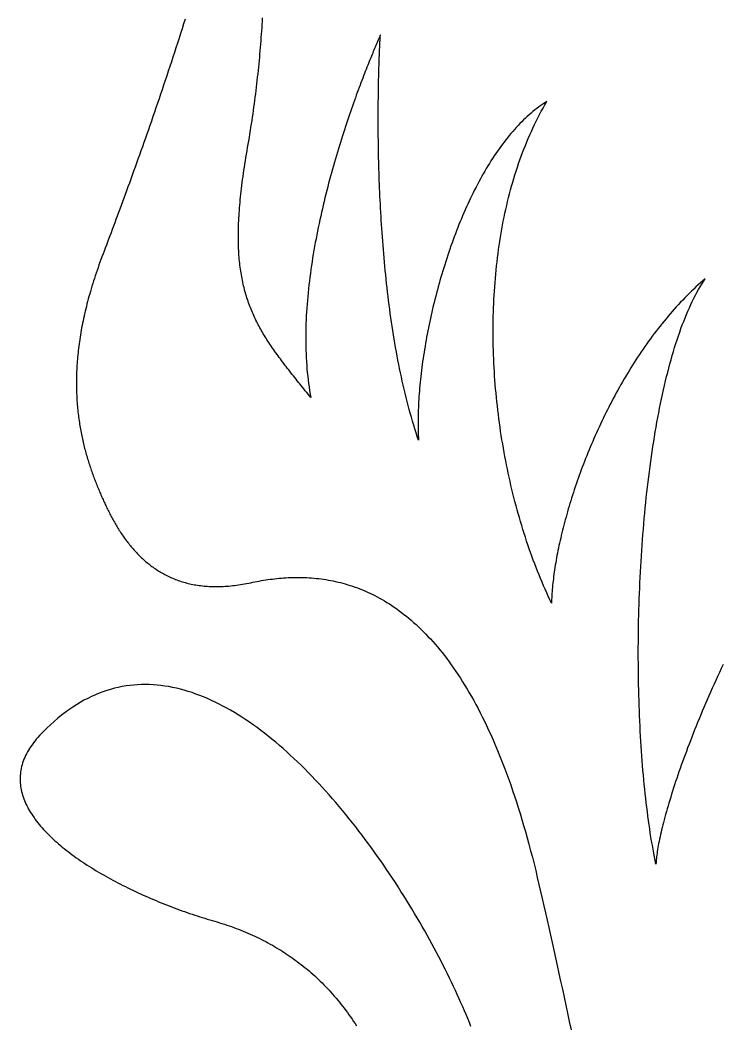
# Model space of a CAD drawing. Extents: x 5 to 105, y 2 to 136.
# Drawn here: x 17.81 to 22.37, y 72.68 to 79.2 of the extents above; entities that cross this region are included whole.
import ezdxf

# ---------------------------------------------------------------- set-up
doc = ezdxf.new("R2010")
doc.units = 0
doc.layers.get('0').update_dxf_attribs({"linetype": 'CONTINUOUS'})

msp = doc.modelspace()

# ---------------------------------------------------------------- linework, layer by layer
at = {"color": 7}
msp.add_lwpolyline([(20.1507, 79.1038), (20.1507, 79.1038)], close=True, dxfattribs=at)
for points in [[(18.8824, 79.2087, 0), (18.8725, 79.1774, 0), (18.8627, 79.1463, 0), (18.8528, 79.1151, 0), (18.8429, 79.0841, 0), (18.833, 79.0532, 0), (18.8231, 79.0224, 0), (18.8131, 78.9916, 0), (18.8031, 78.961, 0), (18.7932, 78.9305, 0), (18.7832, 78.9001, 0), (18.7731, 78.8698, 0), (18.7631, 78.8397, 0), (18.7531, 78.8096, 0), (18.7431, 78.7798, 0), (18.7331, 78.75, 0), (18.7231, 78.7204, 0), (18.7131, 78.691, 0), (18.7032, 78.6617, 0), (18.6932, 78.6326, 0), (18.6833, 78.6037, 0), (18.6734, 78.5749, 0), (18.6635, 78.5463, 0), (18.6536, 78.518, 0), (18.6438, 78.4897, 0), (18.634, 78.4617, 0), (18.6242, 78.4339, 0), (18.6145, 78.4063, 0), (18.6048, 78.379, 0), (18.5952, 78.3518, 0), (18.5856, 78.3248, 0), (18.5761, 78.2981, 0), (18.5666, 78.2716, 0), (18.5572, 78.2454, 0), (18.5479, 78.2194, 0), (18.5386, 78.1936, 0), (18.5294, 78.1681, 0), (18.5202, 78.1429, 0), (18.5112, 78.1179, 0), (18.5022, 78.0932, 0), (18.4932, 78.0688, 0), (18.4844, 78.0447, 0), (18.4756, 78.0208, 0), (18.467, 77.9973, 0), (18.4584, 77.974, 0), (18.4499, 77.951, 0), (18.4415, 77.9284, 0), (18.4332, 77.906, 0), (18.425, 77.884, 0), (18.417, 77.8623, 0), (18.409, 77.841, 0), (18.4011, 77.8199, 0), (18.3934, 77.7992, 0), (18.3857, 77.7789, 0), (18.3782, 77.7589, 0), (18.3709, 77.7392, 0), (18.3636, 77.72, 0), (18.3565, 77.7011, 0), (18.3495, 77.6825, 0), (18.3426, 77.6643, 0)], [(19.2884, 78.3738, 0), (19.2923, 78.3959, 0), (19.296, 78.418, 0), (19.2997, 78.44, 0), (19.3033, 78.4619, 0), (19.3069, 78.4839, 0), (19.3104, 78.5058, 0), (19.3138, 78.5277, 0), (19.3171, 78.5495, 0), (19.3203, 78.5714, 0), (19.3235, 78.5931, 0), (19.3266, 78.6149, 0), (19.3296, 78.6367, 0), (19.3326, 78.6584, 0), (19.3355, 78.6801, 0), (19.3383, 78.7017, 0), (19.3411, 78.7234, 0), (19.3438, 78.745, 0), (19.3464, 78.7666, 0), (19.3489, 78.7882, 0), (19.3514, 78.8097, 0), (19.3538, 78.8313, 0), (19.3561, 78.8528, 0), (19.3584, 78.8743, 0), (19.3606, 78.8958, 0), (19.3627, 78.9173, 0), (19.3648, 78.9388, 0), (19.3668, 78.9603, 0), (19.3688, 78.9817, 0), (19.3706, 79.0032, 0), (19.3725, 79.0246, 0), (19.3742, 79.046, 0), (19.3759, 79.0675, 0), (19.3775, 79.0889, 0), (19.3791, 79.1103, 0), (19.3806, 79.1317, 0), (19.382, 79.1531, 0), (19.3834, 79.1745, 0), (19.3847, 79.1959, 0), (19.386, 79.2173, 0)], [(20.1507, 79.1038, 0), (20.1506, 79.1035, 0), (20.1503, 79.1028, 0), (20.1497, 79.1015, 0), (20.1489, 79.0997, 0), (20.1479, 79.0975, 0), (20.1466, 79.0947, 0), (20.1452, 79.0914, 0), (20.1435, 79.0877, 0), (20.1417, 79.0835, 0), (20.1396, 79.0789, 0), (20.1374, 79.0737, 0), (20.1349, 79.0681, 0), (20.1323, 79.0621, 0), (20.1295, 79.0556, 0), (20.1265, 79.0487, 0), (20.1234, 79.0413, 0), (20.12, 79.0335, 0), (20.1165, 79.0253, 0), (20.1129, 79.0167, 0), (20.1091, 79.0076, 0), (20.1051, 78.9981, 0), (20.101, 78.9882, 0), (20.0968, 78.978, 0), (20.0924, 78.9673, 0), (20.0879, 78.9562, 0), (20.0833, 78.9448, 0), (20.0785, 78.933, 0), (20.0736, 78.9208, 0), (20.0686, 78.9082, 0), (20.0635, 78.8953, 0), (20.0582, 78.882, 0), (20.0529, 78.8684, 0), (20.0475, 78.8544, 0), (20.0419, 78.8401, 0), (20.0363, 78.8254, 0), (20.0306, 78.8104, 0), (20.0248, 78.7951, 0), (20.0189, 78.7795, 0), (20.013, 78.7635, 0), (20.007, 78.7473, 0), (20.0009, 78.7307, 0), (19.9947, 78.7138, 0), (19.9885, 78.6967, 0), (19.9823, 78.6792, 0), (19.976, 78.6615, 0), (19.9696, 78.6435, 0), (19.9632, 78.6252, 0), (19.9568, 78.6067, 0), (19.9504, 78.5879, 0), (19.9439, 78.5688, 0), (19.9374, 78.5495, 0), (19.9308, 78.5299, 0), (19.9243, 78.5101, 0), (19.9178, 78.4901, 0), (19.9112, 78.4698, 0), (19.9046, 78.4493, 0), (19.8981, 78.4286, 0), (19.8915, 78.4077, 0), (19.885, 78.3865, 0), (19.8785, 78.3652, 0), (19.872, 78.3437, 0), (19.8655, 78.3219, 0), (19.859, 78.3, 0), (19.8526, 78.2779, 0), (19.8462, 78.2556, 0), (19.8399, 78.2332, 0), (19.8336, 78.2106, 0), (19.8274, 78.1878, 0), (19.8212, 78.1648, 0), (19.815, 78.1418, 0), (19.8089, 78.1185, 0), (19.8029, 78.0952, 0), (19.797, 78.0717, 0), (19.7911, 78.048, 0), (19.7854, 78.0243, 0), (19.7797, 78.0004, 0), (19.774, 77.9764, 0), (19.7685, 77.9523, 0), (19.7631, 77.9281, 0), (19.7578, 77.9038, 0), (19.7526, 77.8794, 0), (19.7475, 77.8549, 0), (19.7425, 77.8304, 0), (19.7376, 77.8057, 0), (19.7328, 77.781, 0), (19.7282, 77.7562, 0), (19.7237, 77.7314, 0), (19.7193, 77.7065, 0), (19.7151, 77.6816, 0), (19.711, 77.6566, 0), (19.7071, 77.6316, 0), (19.7033, 77.6065, 0), (19.6997, 77.5814, 0), (19.6962, 77.5563, 0), (19.6929, 77.5312, 0), (19.6898, 77.506, 0), (19.6868, 77.4809, 0), (19.684, 77.4557, 0), (19.6814, 77.4306, 0), (19.679, 77.4055, 0), (19.6768, 77.3803, 0), (19.6748, 77.3552, 0), (19.6729, 77.3301, 0), (19.6713, 77.3051, 0), (19.6699, 77.2801, 0), (19.6687, 77.2551, 0), (19.6677, 77.2302, 0), (19.6669, 77.2053, 0), (19.6663, 77.1805, 0), (19.666, 77.1557, 0), (19.6659, 77.131, 0), (19.6661, 77.1064, 0), (19.6665, 77.0818, 0), (19.6671, 77.0574, 0), (19.668, 77.033, 0), (19.6691, 77.0087, 0), (19.6705, 76.9845, 0), (19.6722, 76.9604, 0), (19.6741, 76.9365, 0), (19.6763, 76.9126, 0), (19.6788, 76.8889, 0), (19.6816, 76.8652, 0), (19.6846, 76.8418, 0), (19.6879, 76.8184, 0), (19.6915, 76.7952, 0), (19.6955, 76.7721, 0), (19.6997, 76.7492, 0)], [(20.399, 76.4721, 0), (20.3908, 76.4965, 0), (20.3828, 76.5211, 0), (20.3749, 76.5459, 0), (20.3672, 76.5709, 0), (20.3597, 76.596, 0), (20.3523, 76.6214, 0), (20.3451, 76.6469, 0), (20.3381, 76.6726, 0), (20.3312, 76.6985, 0), (20.3245, 76.7245, 0), (20.3179, 76.7507, 0), (20.3114, 76.777, 0), (20.3051, 76.8035, 0), (20.299, 76.8301, 0), (20.293, 76.8568, 0), (20.2871, 76.8836, 0), (20.2814, 76.9106, 0), (20.2759, 76.9376, 0), (20.2704, 76.9648, 0), (20.2651, 76.992, 0), (20.26, 77.0193, 0), (20.2549, 77.0468, 0), (20.25, 77.0742, 0), (20.2453, 77.1018, 0), (20.2406, 77.1294, 0), (20.2361, 77.1571, 0), (20.2317, 77.1848, 0), (20.2275, 77.2125, 0), (20.2234, 77.2403, 0), (20.2193, 77.2681, 0), (20.2154, 77.296, 0), (20.2117, 77.3239, 0), (20.208, 77.3517, 0), (20.2045, 77.3796, 0), (20.201, 77.4075, 0), (20.1977, 77.4353, 0), (20.1945, 77.4632, 0), (20.1914, 77.491, 0), (20.1884, 77.5188, 0), (20.1855, 77.5466, 0), (20.1827, 77.5743, 0), (20.18, 77.602, 0), (20.1774, 77.6296, 0), (20.1749, 77.6571, 0), (20.1725, 77.6846, 0), (20.1702, 77.712, 0), (20.168, 77.7394, 0), (20.1659, 77.7666, 0), (20.1639, 77.7938, 0), (20.1619, 77.8209, 0), (20.1601, 77.8478, 0), (20.1583, 77.8747, 0), (20.1567, 77.9014, 0), (20.1551, 77.928, 0), (20.1535, 77.9545, 0), (20.1521, 77.9808, 0), (20.1507, 78.007, 0), (20.1494, 78.0331, 0), (20.1482, 78.059, 0), (20.1471, 78.0847, 0), (20.146, 78.1102, 0), (20.145, 78.1356, 0), (20.1441, 78.1608, 0), (20.1432, 78.1858, 0), (20.1424, 78.2107, 0), (20.1417, 78.2353, 0), (20.141, 78.2597, 0), (20.1404, 78.2839, 0), (20.1398, 78.3079, 0), (20.1393, 78.3316, 0), (20.1389, 78.3551, 0), (20.1385, 78.3784, 0), (20.1381, 78.4014, 0), (20.1378, 78.4242, 0), (20.1376, 78.4468, 0), (20.1374, 78.469, 0), (20.1372, 78.491, 0), (20.1371, 78.5127, 0), (20.137, 78.5341, 0), (20.137, 78.5553, 0), (20.137, 78.5761, 0), (20.1371, 78.5967, 0), (20.1371, 78.6169, 0), (20.1372, 78.6368, 0), (20.1374, 78.6564, 0), (20.1376, 78.6756, 0), (20.1378, 78.6946, 0), (20.138, 78.7132, 0), (20.1382, 78.7314, 0), (20.1385, 78.7493, 0), (20.1388, 78.7668, 0), (20.1391, 78.784, 0), (20.1395, 78.8008, 0), (20.1398, 78.8172, 0), (20.1402, 78.8332, 0), (20.1406, 78.8488, 0), (20.141, 78.864, 0), (20.1414, 78.8789, 0), (20.1418, 78.8933, 0), (20.1422, 78.9073, 0), (20.1427, 78.9208, 0), (20.1431, 78.934, 0), (20.1436, 78.9467, 0), (20.144, 78.9589, 0), (20.1444, 78.9707, 0), (20.1449, 78.9821, 0), (20.1453, 78.993, 0), (20.1457, 79.0034, 0), (20.1462, 79.0133, 0), (20.1466, 79.0228, 0), (20.147, 79.0318, 0), (20.1474, 79.0403, 0), (20.1477, 79.0482, 0), (20.1481, 79.0557, 0), (20.1484, 79.0627, 0), (20.1488, 79.0691, 0), (20.1491, 79.075, 0), (20.1494, 79.0804, 0), (20.1496, 79.0852, 0), (20.1499, 79.0895, 0), (20.1501, 79.0933, 0), (20.1503, 79.0965, 0), (20.1504, 79.0991, 0), (20.1505, 79.1011, 0), (20.1506, 79.1026, 0), (20.1507, 79.1035, 0), (20.1507, 79.1038, 0)], [(21.2318, 78.6723, 0), (21.2187, 78.6642, 0), (21.2058, 78.6557, 0), (21.1929, 78.6468, 0), (21.1801, 78.6377, 0), (21.1674, 78.6282, 0), (21.1547, 78.6185, 0), (21.1422, 78.6084, 0), (21.1298, 78.5981, 0), (21.1174, 78.5874, 0), (21.1051, 78.5764, 0), (21.093, 78.5652, 0), (21.0809, 78.5537, 0), (21.0689, 78.5419, 0), (21.057, 78.5298, 0), (21.0452, 78.5175, 0), (21.0335, 78.5049, 0), (21.0219, 78.4921, 0), (21.0104, 78.479, 0), (20.9989, 78.4656, 0), (20.9876, 78.452, 0), (20.9764, 78.4381, 0), (20.9652, 78.424, 0), (20.9542, 78.4097, 0), (20.9432, 78.3952, 0), (20.9324, 78.3804, 0), (20.9216, 78.3654, 0), (20.911, 78.3501, 0), (20.9004, 78.3347, 0), (20.89, 78.3191, 0), (20.8796, 78.3032, 0), (20.8693, 78.2872, 0), (20.8592, 78.2709, 0), (20.8491, 78.2545, 0), (20.8391, 78.2379, 0), (20.8293, 78.2211, 0), (20.8195, 78.2041, 0), (20.8098, 78.187, 0), (20.8003, 78.1696, 0), (20.7908, 78.1522, 0), (20.7815, 78.1345, 0), (20.7722, 78.1167, 0), (20.7631, 78.0988, 0), (20.754, 78.0806, 0), (20.7451, 78.0624, 0), (20.7362, 78.044, 0), (20.7275, 78.0255, 0), (20.7188, 78.0068, 0), (20.7103, 77.9881, 0), (20.7019, 77.9691, 0), (20.6936, 77.9501, 0), (20.6854, 77.931, 0), (20.6772, 77.9118, 0), (20.6692, 77.8924, 0), (20.6614, 77.873, 0), (20.6536, 77.8534, 0), (20.6459, 77.8338, 0), (20.6383, 77.814, 0), (20.6309, 77.7942, 0), (20.6235, 77.7744, 0), (20.6163, 77.7544, 0), (20.6091, 77.7344, 0), (20.6021, 77.7143, 0), (20.5952, 77.6941, 0), (20.5884, 77.6739, 0), (20.5817, 77.6536, 0), (20.5751, 77.6333, 0), (20.5687, 77.6129, 0), (20.5623, 77.5925, 0), (20.5561, 77.5721, 0), (20.5499, 77.5516, 0), (20.5439, 77.5311, 0), (20.538, 77.5106, 0), (20.5322, 77.49, 0), (20.5266, 77.4695, 0), (20.521, 77.4489, 0), (20.5156, 77.4283, 0), (20.5102, 77.4078, 0), (20.505, 77.3872, 0), (20.4999, 77.3666, 0), (20.4949, 77.3461, 0), (20.4901, 77.3255, 0), (20.4853, 77.305, 0), (20.4807, 77.2845, 0), (20.4762, 77.264, 0), (20.4718, 77.2436, 0), (20.4675, 77.2232, 0), (20.4634, 77.2029, 0), (20.4593, 77.1826, 0), (20.4554, 77.1623, 0), (20.4516, 77.1421, 0), (20.4479, 77.1219, 0), (20.4444, 77.1019, 0), (20.441, 77.0818, 0), (20.4376, 77.0619, 0), (20.4345, 77.042, 0), (20.4314, 77.0222, 0), (20.4284, 77.0025, 0), (20.4256, 76.9829, 0), (20.4229, 76.9634, 0), (20.4204, 76.944, 0), (20.4179, 76.9247, 0), (20.4156, 76.9054, 0), (20.4134, 76.8863, 0), (20.4113, 76.8673, 0), (20.4094, 76.8485, 0), (20.4075, 76.8297, 0), (20.4058, 76.8111, 0), (20.4043, 76.7926, 0), (20.4028, 76.7743, 0), (20.4015, 76.7561, 0), (20.4003, 76.738, 0), (20.3993, 76.7201, 0), (20.3983, 76.7023, 0), (20.3975, 76.6847, 0), (20.3968, 76.6673, 0), (20.3963, 76.65, 0), (20.3959, 76.6329, 0), (20.3956, 76.6159, 0), (20.3954, 76.5992, 0), (20.3954, 76.5826, 0), (20.3955, 76.5662, 0), (20.3958, 76.55, 0), (20.3961, 76.534, 0), (20.3966, 76.5182, 0), (20.3973, 76.5027, 0), (20.3981, 76.4873, 0), (20.399, 76.4721, 0)], [(21.2626, 75.413, 0), (21.252, 75.4354, 0), (21.2415, 75.458, 0), (21.2312, 75.4808, 0), (21.2209, 75.5038, 0), (21.2109, 75.5269, 0), (21.2009, 75.5502, 0), (21.1911, 75.5737, 0), (21.1815, 75.5974, 0), (21.1719, 75.6211, 0), (21.1626, 75.6451, 0), (21.1533, 75.6692, 0), (21.1442, 75.6934, 0), (21.1353, 75.7178, 0), (21.1264, 75.7424, 0), (21.1178, 75.7671, 0), (21.1093, 75.7919, 0), (21.1009, 75.8168, 0), (21.0926, 75.8419, 0), (21.0846, 75.8671, 0), (21.0766, 75.8925, 0), (21.0688, 75.9179, 0), (21.0612, 75.9435, 0), (21.0537, 75.9692, 0), (21.0464, 75.995, 0), (21.0392, 76.0209, 0), (21.0321, 76.0469, 0), (21.0252, 76.073, 0), (21.0185, 76.0993, 0), (21.0119, 76.1256, 0), (21.0055, 76.152, 0), (20.9992, 76.1785, 0), (20.9931, 76.2051, 0), (20.9872, 76.2317, 0), (20.9814, 76.2585, 0), (20.9757, 76.2853, 0), (20.9703, 76.3122, 0), (20.9649, 76.3392, 0), (20.9598, 76.3663, 0), (20.9548, 76.3934, 0), (20.9499, 76.4206, 0), (20.9453, 76.4478, 0), (20.9408, 76.4751, 0), (20.9364, 76.5024, 0), (20.9322, 76.5298, 0), (20.9282, 76.5573, 0), (20.9244, 76.5848, 0), (20.9207, 76.6123, 0), (20.9172, 76.6398, 0), (20.9138, 76.6674, 0), (20.9107, 76.6951, 0), (20.9077, 76.7227, 0), (20.9048, 76.7504, 0), (20.9022, 76.7781, 0), (20.8997, 76.8059, 0), (20.8974, 76.8336, 0), (20.8952, 76.8614, 0), (20.8932, 76.8891, 0), (20.8915, 76.9169, 0), (20.8898, 76.9447, 0), (20.8884, 76.9725, 0), (20.8871, 77.0002, 0), (20.886, 77.028, 0), (20.8851, 77.0558, 0), (20.8844, 77.0835, 0), (20.8839, 77.1112, 0), (20.8835, 77.139, 0), (20.8833, 77.1667, 0), (20.8833, 77.1943, 0), (20.8835, 77.222, 0), (20.8838, 77.2496, 0), (20.8844, 77.2772, 0), (20.8851, 77.3047, 0), (20.886, 77.3322, 0), (20.8871, 77.3597, 0), (20.8884, 77.3871, 0), (20.8899, 77.4144, 0), (20.8916, 77.4418, 0), (20.8935, 77.469, 0), (20.8955, 77.4962, 0), (20.8977, 77.5233, 0), (20.9002, 77.5504, 0), (20.9028, 77.5774, 0), (20.9056, 77.6044, 0), (20.9086, 77.6312, 0), (20.9118, 77.658, 0), (20.9152, 77.6847, 0), (20.9188, 77.7113, 0), (20.9226, 77.7379, 0), (20.9266, 77.7643, 0), (20.9308, 77.7907, 0), (20.9352, 77.8169, 0), (20.9398, 77.8431, 0), (20.9446, 77.8691, 0), (20.9496, 77.8951, 0), (20.9548, 77.9209, 0), (20.9602, 77.9467, 0), (20.9658, 77.9723, 0), (20.9716, 77.9978, 0), (20.9776, 78.0232, 0), (20.9838, 78.0484, 0), (20.9902, 78.0735, 0), (20.9968, 78.0985, 0), (21.0037, 78.1234, 0), (21.0107, 78.1481, 0), (21.0179, 78.1727, 0), (21.0254, 78.1972, 0), (21.0331, 78.2215, 0), (21.041, 78.2457, 0), (21.0491, 78.2697, 0), (21.0574, 78.2935, 0), (21.0659, 78.3172, 0), (21.0746, 78.3407, 0), (21.0836, 78.3641, 0), (21.0927, 78.3873, 0), (21.1021, 78.4103, 0), (21.1117, 78.4332, 0), (21.1215, 78.4559, 0), (21.1316, 78.4784, 0), (21.1418, 78.5007, 0), (21.1523, 78.5228, 0), (21.163, 78.5448, 0), (21.1739, 78.5665, 0), (21.185, 78.5881, 0), (21.1964, 78.6095, 0), (21.208, 78.6306, 0), (21.2198, 78.6516, 0), (21.2318, 78.6723, 0)], [(19.6997, 76.7492, 0), (19.6905, 76.7606, 0), (19.6814, 76.7719, 0), (19.6723, 76.783, 0), (19.6634, 76.7941, 0), (19.6545, 76.8051, 0), (19.6457, 76.816, 0), (19.637, 76.8268, 0), (19.6283, 76.8375, 0), (19.6198, 76.8481, 0), (19.6113, 76.8587, 0), (19.6029, 76.8692, 0), (19.5946, 76.8796, 0), (19.5863, 76.89, 0), (19.5782, 76.9003, 0), (19.5701, 76.9105, 0), (19.5621, 76.9207, 0), (19.5542, 76.9308, 0), (19.5464, 76.9408, 0), (19.5386, 76.9508, 0), (19.531, 76.9608, 0), (19.5234, 76.9707, 0), (19.5159, 76.9806, 0), (19.5085, 76.9904, 0), (19.5012, 77.0002, 0), (19.494, 77.01, 0), (19.4868, 77.0198, 0), (19.4798, 77.0295, 0), (19.4728, 77.0392, 0), (19.4659, 77.0488, 0), (19.4591, 77.0585, 0), (19.4524, 77.0681, 0), (19.4458, 77.0777, 0), (19.4393, 77.0874, 0), (19.4329, 77.097, 0), (19.4265, 77.1066, 0), (19.4203, 77.1162, 0), (19.4141, 77.1258, 0), (19.4081, 77.1354, 0), (19.4021, 77.145, 0), (19.3962, 77.1547, 0), (19.3904, 77.1643, 0), (19.3848, 77.174, 0), (19.3792, 77.1837, 0), (19.3737, 77.1934, 0), (19.3682, 77.2032, 0), (19.3629, 77.2129, 0), (19.3577, 77.2227, 0), (19.3526, 77.2326, 0), (19.3476, 77.2425, 0), (19.3426, 77.2524, 0), (19.3378, 77.2623, 0), (19.3331, 77.2723, 0), (19.3285, 77.2824, 0), (19.3239, 77.2925, 0), (19.3195, 77.3027, 0), (19.3152, 77.3129, 0), (19.3109, 77.3232, 0), (19.3068, 77.3336, 0), (19.3028, 77.344, 0), (19.2988, 77.3545, 0), (19.295, 77.3651, 0), (19.2913, 77.3757, 0), (19.2876, 77.3864, 0), (19.2841, 77.3972, 0), (19.2807, 77.4081, 0), (19.2774, 77.4191, 0), (19.2742, 77.4302, 0), (19.2711, 77.4414, 0), (19.2681, 77.4526, 0), (19.2652, 77.464, 0), (19.2624, 77.4755, 0), (19.2597, 77.487, 0), (19.2571, 77.4987, 0), (19.2547, 77.5105, 0), (19.2523, 77.5224, 0), (19.25, 77.5345, 0), (19.2479, 77.5466, 0), (19.2459, 77.5589, 0), (19.2439, 77.5713, 0), (19.2421, 77.5838, 0), (19.2404, 77.5965, 0), (19.2388, 77.6093, 0), (19.2373, 77.6222, 0), (19.236, 77.6353, 0), (19.2347, 77.6486, 0), (19.2336, 77.6619, 0), (19.2325, 77.6755, 0), (19.2316, 77.6891, 0), (19.2308, 77.703, 0), (19.2301, 77.717, 0), (19.2295, 77.7311, 0), (19.229, 77.7454, 0), (19.2287, 77.7599, 0), (19.2285, 77.7746, 0), (19.2283, 77.7894, 0), (19.2283, 77.8044, 0), (19.2285, 77.8196, 0), (19.2287, 77.835, 0), (19.229, 77.8506, 0), (19.2295, 77.8663, 0), (19.2301, 77.8823, 0), (19.2308, 77.8984, 0), (19.2316, 77.9147, 0), (19.2326, 77.9313, 0), (19.2336, 77.948, 0), (19.2348, 77.965, 0), (19.2361, 77.9821, 0), (19.2376, 77.9995, 0), (19.2391, 78.0171, 0), (19.2408, 78.0349, 0), (19.2426, 78.0529, 0), (19.2445, 78.0712, 0), (19.2466, 78.0896, 0), (19.2487, 78.1083, 0), (19.251, 78.1273, 0), (19.2534, 78.1465, 0), (19.256, 78.1659, 0), (19.2586, 78.1855, 0), (19.2614, 78.2054, 0), (19.2644, 78.2256, 0), (19.2674, 78.246, 0), (19.2706, 78.2666, 0), (19.2739, 78.2875, 0), (19.2773, 78.3087, 0), (19.2809, 78.3302, 0), (19.2846, 78.3519, 0), (19.2884, 78.3738, 0)], [(18.3426, 77.6643, 0), (18.3359, 77.6464, 0), (18.3293, 77.6286, 0), (18.3229, 77.6109, 0), (18.3167, 77.5933, 0), (18.3106, 77.5758, 0), (18.3046, 77.5584, 0), (18.2989, 77.5411, 0), (18.2932, 77.524, 0), (18.2877, 77.5069, 0), (18.2824, 77.4899, 0), (18.2772, 77.473, 0), (18.2722, 77.4563, 0), (18.2673, 77.4396, 0), (18.2626, 77.423, 0), (18.2579, 77.4066, 0), (18.2535, 77.3902, 0), (18.2492, 77.374, 0), (18.245, 77.3578, 0), (18.2409, 77.3417, 0), (18.237, 77.3258, 0), (18.2332, 77.3099, 0), (18.2296, 77.2941, 0), (18.2261, 77.2785, 0), (18.2227, 77.2629, 0), (18.2195, 77.2474, 0), (18.2164, 77.232, 0), (18.2134, 77.2168, 0), (18.2105, 77.2016, 0), (18.2078, 77.1865, 0), (18.2052, 77.1715, 0), (18.2027, 77.1566, 0), (18.2003, 77.1418, 0), (18.1981, 77.1271, 0), (18.1959, 77.1124, 0), (18.1939, 77.0979, 0), (18.192, 77.0835, 0), (18.1902, 77.0691, 0), (18.1886, 77.0549, 0), (18.187, 77.0407, 0), (18.1856, 77.0266, 0), (18.1843, 77.0127, 0), (18.183, 76.9988, 0), (18.1819, 76.985, 0), (18.1809, 76.9713, 0), (18.18, 76.9576, 0), (18.1792, 76.9441, 0), (18.1785, 76.9307, 0), (18.1779, 76.9173, 0), (18.1774, 76.904, 0), (18.177, 76.8908, 0), (18.1767, 76.8777, 0), (18.1765, 76.8647, 0), (18.1764, 76.8518, 0), (18.1764, 76.8389, 0), (18.1764, 76.8262, 0), (18.1766, 76.8135, 0), (18.1769, 76.8009, 0), (18.1772, 76.7884, 0), (18.1776, 76.776, 0), (18.1782, 76.7636, 0), (18.1788, 76.7513, 0), (18.1795, 76.7392, 0), (18.1802, 76.7271, 0), (18.1811, 76.715, 0), (18.182, 76.7031, 0), (18.183, 76.6912, 0), (18.1841, 76.6794, 0), (18.1853, 76.6677, 0), (18.1865, 76.6561, 0), (18.1878, 76.6446, 0), (18.1892, 76.6331, 0), (18.1906, 76.6217, 0), (18.1922, 76.6104, 0), (18.1937, 76.5991, 0), (18.1954, 76.588, 0), (18.1971, 76.5769, 0), (18.1989, 76.5659, 0), (18.2008, 76.5549, 0), (18.2027, 76.5441, 0), (18.2046, 76.5333, 0), (18.2067, 76.5226, 0), (18.2088, 76.5119, 0), (18.2109, 76.5013, 0), (18.2131, 76.4908, 0), (18.2154, 76.4804, 0), (18.2177, 76.47, 0), (18.22, 76.4598, 0), (18.2225, 76.4495, 0), (18.2249, 76.4394, 0), (18.2274, 76.4293, 0), (18.23, 76.4193, 0), (18.2326, 76.4094, 0), (18.2352, 76.3995, 0), (18.2379, 76.3897, 0), (18.2407, 76.38, 0), (18.2434, 76.3703, 0), (18.2463, 76.3607, 0), (18.2491, 76.3512, 0), (18.252, 76.3417, 0), (18.2549, 76.3323, 0), (18.2579, 76.3229, 0), (18.2609, 76.3137, 0), (18.2639, 76.3045, 0), (18.2669, 76.2953, 0), (18.27, 76.2862, 0), (18.2731, 76.2772, 0), (18.2763, 76.2682, 0), (18.2794, 76.2593, 0), (18.2826, 76.2505, 0), (18.2858, 76.2417, 0), (18.289, 76.233, 0), (18.2923, 76.2244, 0), (18.2956, 76.2158, 0), (18.2988, 76.2072, 0), (18.3021, 76.1988, 0), (18.3055, 76.1904, 0), (18.3088, 76.182, 0), (18.3121, 76.1737, 0), (18.3155, 76.1655, 0), (18.3189, 76.1573, 0), (18.3222, 76.1491, 0), (18.3256, 76.1411, 0), (18.329, 76.133, 0), (18.3324, 76.1251, 0), (18.3358, 76.1172, 0), (18.3392, 76.1093, 0), (18.3426, 76.1015, 0)], [(22.26, 77.5208, 0), (22.245, 77.5078, 0), (22.2301, 77.4947, 0), (22.2153, 77.4813, 0), (22.2006, 77.4678, 0), (22.186, 77.4541, 0), (22.1716, 77.4403, 0), (22.1572, 77.4263, 0), (22.1429, 77.4121, 0), (22.1288, 77.3977, 0), (22.1148, 77.3832, 0), (22.1008, 77.3685, 0), (22.087, 77.3537, 0), (22.0733, 77.3387, 0), (22.0597, 77.3236, 0), (22.0462, 77.3083, 0), (22.0328, 77.2929, 0), (22.0196, 77.2774, 0), (22.0064, 77.2617, 0), (21.9934, 77.2458, 0), (21.9804, 77.2299, 0), (21.9676, 77.2138, 0), (21.9549, 77.1976, 0), (21.9422, 77.1813, 0), (21.9297, 77.1649, 0), (21.9174, 77.1483, 0), (21.9051, 77.1317, 0), (21.8929, 77.1149, 0), (21.8808, 77.098, 0), (21.8689, 77.081, 0), (21.8571, 77.0639, 0), (21.8453, 77.0468, 0), (21.8337, 77.0295, 0), (21.8222, 77.0122, 0), (21.8109, 76.9947, 0), (21.7996, 76.9772, 0), (21.7884, 76.9596, 0), (21.7774, 76.9419, 0), (21.7664, 76.9241, 0), (21.7556, 76.9063, 0), (21.7449, 76.8884, 0), (21.7343, 76.8704, 0), (21.7238, 76.8524, 0), (21.7134, 76.8343, 0), (21.7032, 76.8162, 0), (21.693, 76.798, 0), (21.683, 76.7797, 0), (21.6731, 76.7614, 0), (21.6633, 76.7431, 0), (21.6536, 76.7247, 0), (21.644, 76.7063, 0), (21.6346, 76.6878, 0), (21.6252, 76.6693, 0), (21.616, 76.6508, 0), (21.6069, 76.6322, 0), (21.5979, 76.6137, 0), (21.589, 76.5951, 0), (21.5802, 76.5765, 0), (21.5716, 76.5579, 0), (21.5631, 76.5392, 0), (21.5546, 76.5206, 0), (21.5463, 76.5019, 0), (21.5381, 76.4833, 0), (21.5301, 76.4647, 0), (21.5221, 76.446, 0), (21.5143, 76.4274, 0), (21.5066, 76.4088, 0), (21.499, 76.3901, 0), (21.4915, 76.3716, 0), (21.4841, 76.353, 0), (21.4769, 76.3344, 0), (21.4697, 76.3159, 0), (21.4627, 76.2974, 0), (21.4558, 76.2789, 0), (21.449, 76.2605, 0), (21.4424, 76.2421, 0), (21.4358, 76.2238, 0), (21.4294, 76.2055, 0), (21.4231, 76.1872, 0), (21.4169, 76.169, 0), (21.4108, 76.1508, 0), (21.4049, 76.1327, 0), (21.3991, 76.1147, 0), (21.3934, 76.0967, 0), (21.3878, 76.0788, 0), (21.3823, 76.0609, 0), (21.3769, 76.0431, 0), (21.3717, 76.0254, 0), (21.3666, 76.0078, 0), (21.3616, 75.9903, 0), (21.3567, 75.9728, 0), (21.352, 75.9554, 0), (21.3474, 75.9381, 0), (21.3428, 75.9209, 0), (21.3385, 75.9038, 0), (21.3342, 75.8868, 0), (21.3301, 75.8699, 0), (21.326, 75.8531, 0), (21.3221, 75.8365, 0), (21.3184, 75.8199, 0), (21.3147, 75.8034, 0), (21.3112, 75.7871, 0), (21.3077, 75.7708, 0), (21.3045, 75.7547, 0), (21.3013, 75.7388, 0), (21.2982, 75.7229, 0), (21.2953, 75.7072, 0), (21.2925, 75.6916, 0), (21.2898, 75.6762, 0), (21.2873, 75.6609, 0), (21.2849, 75.6457, 0), (21.2826, 75.6307, 0), (21.2804, 75.6158, 0), (21.2783, 75.6011, 0), (21.2764, 75.5866, 0), (21.2746, 75.5722, 0), (21.2729, 75.5579, 0), (21.2713, 75.5439, 0), (21.2699, 75.53, 0), (21.2686, 75.5163, 0), (21.2674, 75.5027, 0), (21.2663, 75.4893, 0), (21.2654, 75.4761, 0), (21.2646, 75.4631, 0), (21.2639, 75.4503, 0), (21.2634, 75.4377, 0), (21.2629, 75.4252, 0), (21.2626, 75.413, 0)], [(21.9413, 73.7165, 0), (21.9363, 73.7405, 0), (21.9315, 73.7649, 0), (21.9267, 73.7897, 0), (21.9221, 73.815, 0), (21.9175, 73.8405, 0), (21.9131, 73.8665, 0), (21.9088, 73.8928, 0), (21.9045, 73.9195, 0), (21.9004, 73.9465, 0), (21.8964, 73.9739, 0), (21.8925, 74.0016, 0), (21.8887, 74.0297, 0), (21.8851, 74.058, 0), (21.8815, 74.0867, 0), (21.878, 74.1156, 0), (21.8747, 74.1449, 0), (21.8714, 74.1745, 0), (21.8683, 74.2043, 0), (21.8652, 74.2344, 0), (21.8623, 74.2648, 0), (21.8595, 74.2955, 0), (21.8568, 74.3264, 0), (21.8543, 74.3575, 0), (21.8518, 74.3889, 0), (21.8494, 74.4206, 0), (21.8472, 74.4524, 0), (21.845, 74.4845, 0), (21.843, 74.5167, 0), (21.8411, 74.5492, 0), (21.8393, 74.5819, 0), (21.8377, 74.6147, 0), (21.8361, 74.6478, 0), (21.8347, 74.681, 0), (21.8333, 74.7144, 0), (21.8321, 74.7479, 0), (21.831, 74.7816, 0), (21.83, 74.8154, 0), (21.8292, 74.8494, 0), (21.8284, 74.8835, 0), (21.8278, 74.9177, 0), (21.8273, 74.952, 0), (21.8269, 74.9864, 0), (21.8266, 75.021, 0), (21.8264, 75.0556, 0), (21.8264, 75.0903, 0), (21.8265, 75.1251, 0), (21.8267, 75.1599, 0), (21.827, 75.1948, 0), (21.8274, 75.2298, 0), (21.828, 75.2648, 0), (21.8287, 75.2999, 0), (21.8295, 75.335, 0), (21.8304, 75.3701, 0), (21.8314, 75.4052, 0), (21.8326, 75.4404, 0), (21.8339, 75.4755, 0), (21.8353, 75.5107, 0), (21.8369, 75.5458, 0), (21.8385, 75.5809, 0), (21.8403, 75.616, 0), (21.8422, 75.651, 0), (21.8442, 75.686, 0), (21.8464, 75.721, 0), (21.8487, 75.7559, 0), (21.8511, 75.7908, 0), (21.8536, 75.8255, 0), (21.8563, 75.8602, 0), (21.8591, 75.8948, 0), (21.862, 75.9294, 0), (21.865, 75.9638, 0), (21.8682, 75.9981, 0), (21.8715, 76.0323, 0), (21.8749, 76.0664, 0), (21.8785, 76.1003, 0), (21.8822, 76.1341, 0), (21.886, 76.1678, 0), (21.89, 76.2013, 0), (21.894, 76.2346, 0), (21.8982, 76.2678, 0), (21.9026, 76.3008, 0), (21.907, 76.3337, 0), (21.9116, 76.3663, 0), (21.9164, 76.3988, 0), (21.9212, 76.431, 0), (21.9262, 76.463, 0), (21.9314, 76.4949, 0), (21.9366, 76.5265, 0), (21.942, 76.5578, 0), (21.9475, 76.5889, 0), (21.9532, 76.6198, 0), (21.959, 76.6504, 0), (21.9649, 76.6808, 0), (21.971, 76.7109, 0), (21.9772, 76.7407, 0), (21.9835, 76.7702, 0), (21.99, 76.7994, 0), (21.9966, 76.8284, 0), (22.0034, 76.857, 0), (22.0102, 76.8853, 0), (22.0173, 76.9133, 0), (22.0244, 76.9409, 0), (22.0317, 76.9683, 0), (22.0392, 76.9953, 0), (22.0467, 77.0219, 0), (22.0544, 77.0482, 0), (22.0623, 77.0741, 0), (22.0703, 77.0996, 0), (22.0784, 77.1248, 0), (22.0867, 77.1496, 0), (22.0951, 77.1739, 0), (22.1037, 77.1979, 0), (22.1123, 77.2215, 0), (22.1212, 77.2446, 0), (22.1302, 77.2673, 0), (22.1393, 77.2896, 0), (22.1486, 77.3115, 0), (22.158, 77.3329, 0), (22.1675, 77.3538, 0), (22.1772, 77.3743, 0), (22.187, 77.3944, 0), (22.197, 77.4139, 0), (22.2072, 77.433, 0), (22.2174, 77.4515, 0), (22.2279, 77.4696, 0), (22.2384, 77.4872, 0), (22.2491, 77.5042, 0), (22.26, 77.5208, 0)], [(18.3426, 76.1015, 0), (18.346, 76.0937, 0), (18.3495, 76.086, 0), (18.353, 76.0782, 0), (18.3565, 76.0704, 0), (18.3601, 76.0626, 0), (18.3637, 76.0548, 0), (18.3674, 76.047, 0), (18.3711, 76.0392, 0), (18.3748, 76.0314, 0), (18.3786, 76.0237, 0), (18.3824, 76.0159, 0), (18.3863, 76.0081, 0), (18.3903, 76.0004, 0), (18.3942, 75.9926, 0), (18.3983, 75.9849, 0), (18.4023, 75.9772, 0), (18.4064, 75.9695, 0), (18.4106, 75.9618, 0), (18.4148, 75.9541, 0), (18.4191, 75.9465, 0), (18.4234, 75.9389, 0), (18.4278, 75.9313, 0), (18.4322, 75.9237, 0), (18.4367, 75.9161, 0), (18.4412, 75.9086, 0), (18.4458, 75.9011, 0), (18.4505, 75.8936, 0), (18.4552, 75.8862, 0), (18.4599, 75.8788, 0), (18.4648, 75.8714, 0), (18.4696, 75.8641, 0), (18.4746, 75.8568, 0), (18.4796, 75.8496, 0), (18.4846, 75.8423, 0), (18.4897, 75.8352, 0), (18.4949, 75.828, 0), (18.5001, 75.8209, 0), (18.5054, 75.8139, 0), (18.5108, 75.8069, 0), (18.5162, 75.8, 0), (18.5217, 75.7931, 0), (18.5273, 75.7862, 0), (18.5329, 75.7794, 0), (18.5386, 75.7727, 0), (18.5443, 75.766, 0), (18.5502, 75.7594, 0), (18.5561, 75.7528, 0), (18.562, 75.7463, 0), (18.5681, 75.7399, 0), (18.5742, 75.7335, 0), (18.5803, 75.7272, 0), (18.5866, 75.7209, 0), (18.5929, 75.7148, 0), (18.5993, 75.7087, 0), (18.6058, 75.7026, 0), (18.6123, 75.6966, 0), (18.6189, 75.6907, 0), (18.6256, 75.6849, 0), (18.6324, 75.6792, 0), (18.6393, 75.6735, 0), (18.6462, 75.6679, 0), (18.6532, 75.6624, 0), (18.6603, 75.657, 0), (18.6674, 75.6516, 0), (18.6747, 75.6464, 0), (18.682, 75.6412, 0), (18.6894, 75.6361, 0), (18.6969, 75.6311, 0), (18.7045, 75.6262, 0), (18.7121, 75.6214, 0), (18.7199, 75.6167, 0), (18.7277, 75.6121, 0), (18.7356, 75.6076, 0), (18.7436, 75.6031, 0), (18.7517, 75.5988, 0), (18.7599, 75.5946, 0), (18.7682, 75.5904, 0), (18.7765, 75.5864, 0), (18.7849, 75.5825, 0), (18.7935, 75.5787, 0), (18.8021, 75.575, 0), (18.8108, 75.5714, 0), (18.8196, 75.5679, 0), (18.8285, 75.5645, 0), (18.8375, 75.5613, 0), (18.8466, 75.5581, 0), (18.8558, 75.5551, 0), (18.8651, 75.5522, 0), (18.8745, 75.5494, 0), (18.884, 75.5468, 0), (18.8935, 75.5442, 0), (18.9032, 75.5418, 0), (18.913, 75.5395, 0), (18.9228, 75.5373, 0), (18.9328, 75.5353, 0), (18.9429, 75.5334, 0), (18.9531, 75.5316, 0), (18.9634, 75.53, 0), (18.9737, 75.5285, 0), (18.9842, 75.5271, 0), (18.9948, 75.5258, 0), (19.0055, 75.5247, 0), (19.0163, 75.5238, 0), (19.0272, 75.523, 0), (19.0382, 75.5223, 0), (19.0493, 75.5217, 0), (19.0606, 75.5214, 0), (19.0719, 75.5211, 0), (19.0834, 75.521, 0), (19.0949, 75.5211, 0), (19.1066, 75.5213, 0), (19.1184, 75.5216, 0), (19.1303, 75.5222, 0), (19.1423, 75.5228, 0), (19.1544, 75.5237, 0), (19.1667, 75.5246, 0), (19.179, 75.5258, 0), (19.1915, 75.5271, 0), (19.2041, 75.5286, 0), (19.2168, 75.5302, 0), (19.2296, 75.532, 0), (19.2425, 75.534, 0), (19.2556, 75.5361, 0), (19.2687, 75.5384, 0), (19.282, 75.5409, 0), (19.2955, 75.5436, 0), (19.309, 75.5464, 0)], [(19.309, 75.5464, 0), (19.3226, 75.5493, 0), (19.3364, 75.552, 0), (19.3502, 75.5547, 0), (19.3641, 75.5573, 0), (19.3781, 75.5597, 0), (19.3922, 75.5621, 0), (19.4064, 75.5643, 0), (19.4206, 75.5664, 0), (19.4349, 75.5684, 0), (19.4493, 75.5702, 0), (19.4638, 75.5719, 0), (19.4783, 75.5735, 0), (19.4929, 75.5749, 0), (19.5076, 75.5762, 0), (19.5223, 75.5773, 0), (19.5371, 75.5783, 0), (19.552, 75.5791, 0), (19.5669, 75.5797, 0), (19.5819, 75.5802, 0), (19.597, 75.5805, 0), (19.6121, 75.5806, 0), (19.6272, 75.5805, 0), (19.6424, 75.5802, 0), (19.6577, 75.5798, 0), (19.673, 75.5791, 0), (19.6884, 75.5783, 0), (19.7038, 75.5772, 0), (19.7192, 75.5759, 0), (19.7347, 75.5744, 0), (19.7502, 75.5727, 0), (19.7658, 75.5708, 0), (19.7814, 75.5686, 0), (19.797, 75.5662, 0), (19.8127, 75.5636, 0), (19.8284, 75.5607, 0), (19.8441, 75.5576, 0), (19.8598, 75.5543, 0), (19.8756, 75.5506, 0), (19.8914, 75.5468, 0), (19.9072, 75.5426, 0), (19.923, 75.5382, 0), (19.9389, 75.5335, 0), (19.9548, 75.5286, 0), (19.9707, 75.5233, 0), (19.9866, 75.5178, 0), (20.0025, 75.512, 0), (20.0184, 75.5059, 0), (20.0343, 75.4995, 0), (20.0502, 75.4928, 0), (20.0662, 75.4858, 0), (20.0821, 75.4784, 0), (20.098, 75.4708, 0), (20.114, 75.4628, 0), (20.1299, 75.4545, 0), (20.1458, 75.4459, 0), (20.1617, 75.437, 0), (20.1776, 75.4277, 0), (20.1935, 75.418, 0), (20.2094, 75.4081, 0), (20.2252, 75.3977, 0), (20.2411, 75.3871, 0), (20.2569, 75.376, 0), (20.2727, 75.3646, 0), (20.2885, 75.3528, 0), (20.3043, 75.3407, 0), (20.32, 75.3281, 0), (20.3357, 75.3152, 0), (20.3514, 75.3019, 0), (20.3671, 75.2882, 0), (20.3827, 75.2742, 0), (20.3983, 75.2597, 0), (20.4138, 75.2448, 0), (20.4293, 75.2295, 0), (20.4448, 75.2138, 0), (20.4602, 75.1976, 0), (20.4756, 75.1811, 0), (20.4909, 75.1641, 0), (20.5062, 75.1467, 0), (20.5215, 75.1289, 0), (20.5366, 75.1106, 0), (20.5518, 75.0919, 0), (20.5669, 75.0727, 0), (20.5819, 75.0531, 0), (20.5968, 75.033, 0), (20.6118, 75.0125, 0), (20.6266, 74.9915, 0), (20.6414, 74.97, 0), (20.6561, 74.948, 0), (20.6707, 74.9256, 0), (20.6853, 74.9027, 0), (20.6998, 74.8793, 0), (20.7143, 74.8554, 0), (20.7286, 74.831, 0), (20.7429, 74.8061, 0), (20.7571, 74.7808, 0), (20.7712, 74.7548, 0), (20.7853, 74.7284, 0), (20.7993, 74.7015, 0), (20.8131, 74.674, 0), (20.8269, 74.6461, 0), (20.8406, 74.6175, 0), (20.8542, 74.5885, 0), (20.8678, 74.5589, 0), (20.8812, 74.5288, 0), (20.8945, 74.4981, 0), (20.9077, 74.4668, 0), (20.9209, 74.435, 0), (20.9339, 74.4027, 0), (20.9468, 74.3698, 0), (20.9596, 74.3363, 0), (20.9723, 74.3022, 0), (20.9849, 74.2675, 0), (20.9974, 74.2323, 0), (21.0098, 74.1965, 0), (21.0221, 74.1601, 0), (21.0342, 74.123, 0), (21.0463, 74.0854, 0), (21.0582, 74.0472, 0), (21.07, 74.0084, 0), (21.0816, 73.9689, 0), (21.0932, 73.9288, 0), (21.1046, 73.8882, 0), (21.1159, 73.8468, 0), (21.1271, 73.8049, 0), (21.1381, 73.7623, 0), (21.149, 73.7191, 0), (21.1597, 73.6752, 0)], [(22.3778, 75.0143, 0), (22.3656, 74.9886, 0), (22.3536, 74.9629, 0), (22.3417, 74.9373, 0), (22.33, 74.9118, 0), (22.3184, 74.8864, 0), (22.307, 74.8611, 0), (22.2958, 74.8359, 0), (22.2847, 74.8107, 0), (22.2738, 74.7857, 0), (22.2631, 74.7608, 0), (22.2525, 74.7361, 0), (22.242, 74.7114, 0), (22.2318, 74.6869, 0), (22.2217, 74.6625, 0), (22.2118, 74.6383, 0), (22.202, 74.6142, 0), (22.1924, 74.5903, 0), (22.183, 74.5665, 0), (22.1737, 74.5429, 0), (22.1646, 74.5195, 0), (22.1557, 74.4962, 0), (22.1469, 74.4732, 0), (22.1384, 74.4503, 0), (22.13, 74.4276, 0), (22.1217, 74.4051, 0), (22.1137, 74.3828, 0), (22.1058, 74.3608, 0), (22.0981, 74.3389, 0), (22.0905, 74.3173, 0), (22.0832, 74.2959, 0), (22.076, 74.2747, 0), (22.069, 74.2538, 0), (22.0622, 74.2331, 0), (22.0555, 74.2127, 0), (22.0491, 74.1925, 0), (22.0428, 74.1726, 0), (22.0367, 74.1529, 0), (22.0308, 74.1336, 0), (22.025, 74.1145, 0), (22.0195, 74.0957, 0), (22.0141, 74.0772, 0), (22.0089, 74.059, 0), (22.0039, 74.041, 0), (21.9991, 74.0234, 0), (21.9945, 74.0061, 0), (21.99, 73.9892, 0), (21.9858, 73.9725, 0), (21.9817, 73.9562, 0), (21.9778, 73.9402, 0), (21.9741, 73.9246, 0), (21.9707, 73.9093, 0), (21.9674, 73.8943, 0), (21.9642, 73.8798, 0), (21.9613, 73.8655, 0), (21.9586, 73.8517, 0), (21.9561, 73.8382, 0), (21.9537, 73.8251, 0), (21.9516, 73.8124, 0), (21.9497, 73.8001, 0), (21.9479, 73.7882, 0), (21.9464, 73.7767, 0), (21.945, 73.7656, 0), (21.9439, 73.7549, 0), (21.9429, 73.7447, 0), (21.9422, 73.7348, 0), (21.9416, 73.7254, 0), (21.9413, 73.7165, 0)], [(20.6856, 72.7912, 0), (20.6742, 72.8171, 0), (20.6626, 72.8432, 0), (20.6507, 72.8695, 0), (20.6385, 72.896, 0), (20.626, 72.9227, 0), (20.6132, 72.9496, 0), (20.6002, 72.9767, 0), (20.5868, 73.004, 0), (20.5732, 73.0314, 0), (20.5593, 73.059, 0), (20.5452, 73.0867, 0), (20.5308, 73.1145, 0), (20.5161, 73.1425, 0), (20.5012, 73.1705, 0), (20.486, 73.1987, 0), (20.4705, 73.2269, 0), (20.4548, 73.2552, 0), (20.4389, 73.2836, 0), (20.4227, 73.3121, 0), (20.4063, 73.3406, 0), (20.3896, 73.3691, 0), (20.3727, 73.3977, 0), (20.3556, 73.4263, 0), (20.3382, 73.4549, 0), (20.3206, 73.4835, 0), (20.3028, 73.512, 0), (20.2848, 73.5406, 0), (20.2666, 73.5691, 0), (20.2481, 73.5976, 0), (20.2295, 73.626, 0), (20.2106, 73.6544, 0), (20.1916, 73.6827, 0), (20.1723, 73.7109, 0), (20.1529, 73.739, 0), (20.1332, 73.767, 0), (20.1134, 73.7949, 0), (20.0934, 73.8227, 0), (20.0732, 73.8504, 0), (20.0528, 73.8779, 0), (20.0323, 73.9052, 0), (20.0116, 73.9324, 0), (19.9907, 73.9594, 0), (19.9696, 73.9862, 0), (19.9484, 74.0129, 0), (19.927, 74.0393, 0), (19.9055, 74.0655, 0), (19.8838, 74.0915, 0), (19.8619, 74.1173, 0), (19.8399, 74.1428, 0), (19.8178, 74.168, 0), (19.7955, 74.193, 0), (19.7731, 74.2178, 0), (19.7506, 74.2422, 0), (19.7279, 74.2663, 0), (19.7051, 74.2902, 0), (19.6822, 74.3137, 0), (19.6592, 74.3369, 0), (19.636, 74.3598, 0), (19.6127, 74.3823, 0), (19.5893, 74.4045, 0), (19.5658, 74.4263, 0), (19.5422, 74.4477, 0), (19.5185, 74.4687, 0), (19.4947, 74.4894, 0), (19.4708, 74.5096, 0), (19.4468, 74.5294, 0), (19.4228, 74.5488, 0), (19.3986, 74.5678, 0), (19.3744, 74.5863, 0), (19.35, 74.6044, 0), (19.3256, 74.622, 0), (19.3012, 74.6391, 0), (19.2766, 74.6557, 0), (19.252, 74.6718, 0), (19.2273, 74.6875, 0), (19.2026, 74.7026, 0), (19.1778, 74.7172, 0), (19.153, 74.7312, 0), (19.1281, 74.7447, 0), (19.1031, 74.7577, 0), (19.0781, 74.7701, 0), (19.0531, 74.7819, 0), (19.0281, 74.7931, 0), (19.003, 74.8037, 0), (18.9778, 74.8137, 0), (18.9527, 74.8231, 0), (18.9275, 74.8319, 0), (18.9023, 74.84, 0), (18.8771, 74.8475, 0), (18.8518, 74.8543, 0), (18.8266, 74.8605, 0), (18.8013, 74.866, 0), (18.7761, 74.8708, 0), (18.7508, 74.8749, 0), (18.7255, 74.8783, 0), (18.7003, 74.881, 0), (18.675, 74.8829, 0), (18.6498, 74.8841, 0), (18.6246, 74.8846, 0), (18.5994, 74.8843, 0), (18.5742, 74.8832, 0), (18.549, 74.8814, 0), (18.5239, 74.8787, 0), (18.4988, 74.8753, 0), (18.4737, 74.8711, 0), (18.4486, 74.866, 0), (18.4236, 74.8601, 0), (18.3987, 74.8534, 0), (18.3738, 74.8458, 0), (18.3489, 74.8374, 0), (18.3241, 74.8281, 0), (18.2994, 74.8179, 0), (18.2747, 74.8068, 0), (18.25, 74.7948, 0), (18.2255, 74.782, 0), (18.201, 74.7682, 0), (18.1765, 74.7534, 0), (18.1522, 74.7378, 0), (18.1279, 74.7211, 0), (18.1037, 74.7036, 0), (18.0796, 74.685, 0), (18.0556, 74.6655, 0), (18.0317, 74.645, 0), (18.0078, 74.6235, 0), (17.9841, 74.6009, 0), (17.9605, 74.5774, 0), (17.9369, 74.5528, 0)], [(17.9369, 74.5528, 0), (17.9261, 74.541, 0), (17.9159, 74.5291, 0), (17.9061, 74.5173, 0), (17.8968, 74.5055, 0), (17.8881, 74.4936, 0), (17.8798, 74.4818, 0), (17.872, 74.47, 0), (17.8647, 74.4581, 0), (17.8579, 74.4463, 0), (17.8516, 74.4345, 0), (17.8458, 74.4227, 0), (17.8404, 74.4108, 0), (17.8355, 74.399, 0), (17.831, 74.3872, 0), (17.827, 74.3754, 0), (17.8234, 74.3637, 0), (17.8203, 74.3519, 0), (17.8176, 74.3401, 0), (17.8154, 74.3284, 0), (17.8136, 74.3166, 0), (17.8122, 74.3049, 0), (17.8112, 74.2932, 0), (17.8107, 74.2815, 0), (17.8105, 74.2699, 0), (17.8108, 74.2582, 0), (17.8114, 74.2466, 0), (17.8125, 74.235, 0), (17.8139, 74.2234, 0), (17.8158, 74.2118, 0), (17.818, 74.2003, 0), (17.8205, 74.1888, 0), (17.8235, 74.1773, 0), (17.8268, 74.1658, 0), (17.8305, 74.1544, 0), (17.8345, 74.1429, 0), (17.8389, 74.1316, 0), (17.8437, 74.1202, 0), (17.8487, 74.1089, 0), (17.8542, 74.0976, 0), (17.8599, 74.0864, 0), (17.866, 74.0751, 0), (17.8724, 74.0639, 0), (17.8791, 74.0528, 0), (17.8861, 74.0417, 0), (17.8934, 74.0306, 0), (17.901, 74.0196, 0), (17.909, 74.0086, 0), (17.9172, 73.9976, 0), (17.9257, 73.9867, 0), (17.9345, 73.9759, 0), (17.9436, 73.965, 0), (17.9529, 73.9543, 0), (17.9625, 73.9435, 0), (17.9724, 73.9328, 0), (17.9825, 73.9222, 0), (17.9929, 73.9116, 0), (18.0035, 73.9011, 0), (18.0144, 73.8906, 0), (18.0255, 73.8802, 0), (18.0369, 73.8698, 0), (18.0485, 73.8595, 0), (18.0603, 73.8492, 0), (18.0723, 73.839, 0), (18.0845, 73.8288, 0), (18.097, 73.8187, 0), (18.1096, 73.8087, 0), (18.1225, 73.7987, 0), (18.1355, 73.7888, 0), (18.1488, 73.7789, 0), (18.1622, 73.7691, 0), (18.1758, 73.7594, 0), (18.1896, 73.7497, 0), (18.2035, 73.7401, 0), (18.2176, 73.7306, 0), (18.2319, 73.7211, 0), (18.2463, 73.7117, 0), (18.2609, 73.7024, 0), (18.2756, 73.6931, 0), (18.2905, 73.6839, 0), (18.3055, 73.6748, 0), (18.3206, 73.6658, 0), (18.3359, 73.6568, 0), (18.3513, 73.6479, 0), (18.3668, 73.6391, 0), (18.3824, 73.6304, 0), (18.3981, 73.6217, 0), (18.4139, 73.6131, 0), (18.4299, 73.6046, 0), (18.4459, 73.5962, 0), (18.462, 73.5879, 0), (18.4782, 73.5796, 0), (18.4944, 73.5714, 0), (18.5108, 73.5634, 0), (18.5272, 73.5554, 0), (18.5436, 73.5475, 0), (18.5602, 73.5396, 0), (18.5767, 73.5319, 0), (18.5934, 73.5243, 0), (18.61, 73.5167, 0), (18.6267, 73.5093, 0), (18.6435, 73.5019, 0), (18.6602, 73.4946, 0), (18.677, 73.4874, 0), (18.6939, 73.4804, 0), (18.7107, 73.4734, 0), (18.7275, 73.4665, 0), (18.7444, 73.4597, 0), (18.7612, 73.453, 0), (18.7781, 73.4465, 0), (18.7949, 73.44, 0), (18.8117, 73.4336, 0), (18.8285, 73.4273, 0), (18.8453, 73.4212, 0), (18.862, 73.4151, 0), (18.8787, 73.4091, 0), (18.8954, 73.4033, 0), (18.912, 73.3975, 0), (18.9286, 73.3919, 0), (18.9451, 73.3864, 0), (18.9616, 73.381, 0), (18.978, 73.3757, 0), (18.9943, 73.3705, 0), (19.0105, 73.3655, 0), (19.0267, 73.3605, 0), (19.0428, 73.3557, 0), (19.0588, 73.351, 0), (19.0747, 73.3464, 0)], [(21.1597, 73.6752, 0), (21.1704, 73.6307, 0), (21.1811, 73.5857, 0), (21.1918, 73.5402, 0), (21.2025, 73.4942, 0), (21.2132, 73.4477, 0), (21.224, 73.4007, 0), (21.2347, 73.3532, 0), (21.2455, 73.3053, 0), (21.2563, 73.2569, 0), (21.2671, 73.208, 0), (21.278, 73.1586, 0), (21.2889, 73.1088, 0), (21.2999, 73.0586, 0), (21.3109, 73.008, 0), (21.3219, 72.9569, 0), (21.333, 72.9054, 0), (21.3442, 72.8534, 0), (21.3554, 72.8011, 0), (21.3666, 72.7484, 0), (21.3779, 72.6953, 0), (21.3893, 72.6418, 0)], [(19.0747, 73.3464, 0), (19.0906, 73.3418, 0), (19.1063, 73.337, 0), (19.122, 73.3322, 0), (19.1377, 73.3272, 0), (19.1532, 73.322, 0), (19.1687, 73.3168, 0), (19.1842, 73.3114, 0), (19.1995, 73.3058, 0), (19.2148, 73.3002, 0), (19.23, 73.2943, 0), (19.2451, 73.2884, 0), (19.2602, 73.2823, 0), (19.2752, 73.2761, 0), (19.2901, 73.2697, 0), (19.3049, 73.2632, 0), (19.3197, 73.2566, 0), (19.3344, 73.2498, 0), (19.349, 73.2429, 0), (19.3635, 73.2359, 0), (19.378, 73.2287, 0), (19.3924, 73.2213, 0), (19.4067, 73.2138, 0), (19.4209, 73.2062, 0), (19.435, 73.1985, 0), (19.4491, 73.1906, 0), (19.463, 73.1825, 0), (19.4769, 73.1743, 0), (19.4907, 73.166, 0), (19.5044, 73.1575, 0), (19.5181, 73.1489, 0), (19.5316, 73.1401, 0), (19.5451, 73.1312, 0), (19.5585, 73.1222, 0), (19.5717, 73.113, 0), (19.5849, 73.1036, 0), (19.598, 73.0941, 0), (19.6111, 73.0845, 0), (19.624, 73.0747, 0), (19.6368, 73.0648, 0), (19.6496, 73.0547, 0), (19.6622, 73.0444, 0), (19.6748, 73.0341, 0), (19.6873, 73.0235, 0), (19.6997, 73.0129, 0), (19.7119, 73.002, 0), (19.7241, 72.991, 0), (19.7362, 72.9799, 0), (19.7482, 72.9686, 0), (19.7601, 72.9572, 0), (19.7719, 72.9456, 0), (19.7836, 72.9339, 0), (19.7952, 72.922, 0), (19.8067, 72.9099, 0), (19.8181, 72.8977, 0), (19.8294, 72.8853, 0), (19.8406, 72.8728, 0), (19.8517, 72.8602, 0), (19.8627, 72.8473, 0), (19.8736, 72.8344, 0), (19.8844, 72.8212, 0), (19.8951, 72.8079, 0), (19.9056, 72.7945, 0), (19.9161, 72.7809, 0), (19.9265, 72.7671, 0), (19.9367, 72.7532, 0), (19.9469, 72.7391, 0), (19.9569, 72.7249, 0), (19.9668, 72.7105, 0), (19.9766, 72.6959, 0), (19.9864, 72.6812, 0), (19.996, 72.6663, 0)], [(20.7393, 72.6615, 0), (20.7289, 72.6876, 0), (20.7183, 72.7136, 0), (20.7076, 72.7396, 0), (20.6966, 72.7654, 0), (20.6856, 72.7912, 0)]]:
    msp.add_polyline3d(points, dxfattribs=at)

doc.saveas('drawing.dxf')
